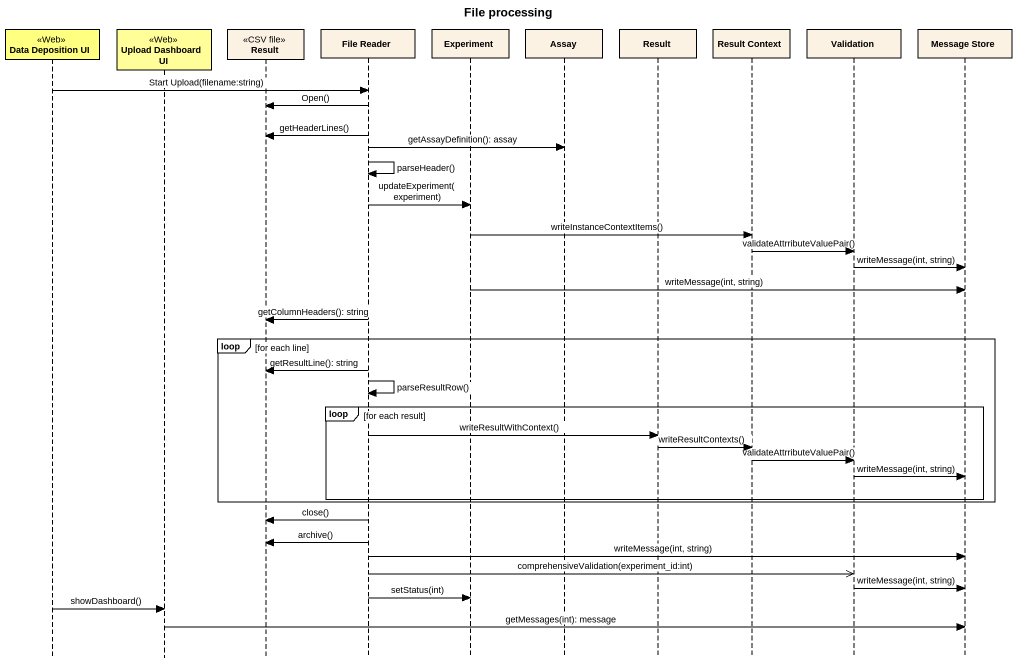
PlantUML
@startuml
title File processing
hide footbox
participant "Data Deposition UI" as Data_Deposition_UI <<Web>> #FFFF80
participant "Upload Dashboard UI" as Upload_Dashboard_UI <<Web>> #FFFE99
participant Result <<CSV file>>
participant "File Reader" as File_Reader
participant Experiment
participant Assay
participant "Result" as Result_2
participant "Result Context" as Result_Context
participant Validation
participant "Message Store" as Message_Store

Data_Deposition_UI -> File_Reader : Start Upload(filename:string)
File_Reader -> Result : Open()
File_Reader -> Result : getHeaderLines()
File_Reader -> Assay : getAssayDefinition(): assay
File_Reader -> File_Reader : parseHeader()
File_Reader -> Experiment : updateExperiment(experiment)
Experiment -> Result_Context : writeInstanceContextItems()
Result_Context -> Validation : validateAttrributeValuePair()
Validation -> Message_Store : writeMessage(int, string)
Experiment -> Message_Store : writeMessage(int, string)
File_Reader -> Result : getColumnHeaders(): string
loop for each line
  File_Reader -> Result : getResultLine(): string
  File_Reader -> File_Reader : parseResultRow()
  loop for each result
    File_Reader -> Result_2 : writeResultWithContext()
    Result_2 -> Result_Context : writeResultContexts()
    Result_Context -> Validation : validateAttrributeValuePair()
    Validation -> Message_Store : writeMessage(int, string)
  end
end
File_Reader -> Result : close()
File_Reader -> Result : archive()
File_Reader -> Message_Store : writeMessage(int, string)
File_Reader ->> Validation : comprehensiveValidation(experiment_id:int)
Validation -> Message_Store : writeMessage(int, string)
File_Reader -> Experiment : setStatus(int)
Data_Deposition_UI -> Upload_Dashboard_UI : showDashboard()
Upload_Dashboard_UI -> Message_Store : getMessages(int): message
@enduml
